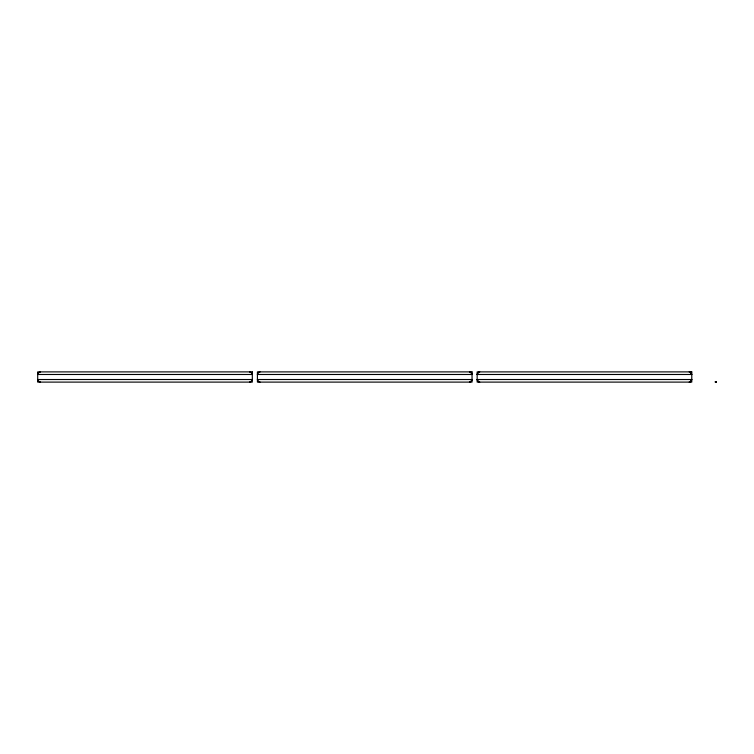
<?xml version="1.0" encoding="UTF-8"?>
<svg xmlns="http://www.w3.org/2000/svg" width="754" height="754" viewBox="0 0 754 754"><rect width="100%" height="100%" fill="white"/><g stroke="black" fill="none" stroke-linecap="round" stroke-linejoin="round"><path stroke-width="1.13" d="M715.461 381.797L716.3 382.071L715.244 381.797A17.7 17.389 0 0 1 715.753 381.816A17.7 17.389 0 0 1 716.262 381.816L715.565 382.071M252.27 380.025L252.317 379.516L37.7 379.516L38.134 380.959M471.608 373.041L472.042 374.484L257.425 374.484L257.482 373.975M38.134 373.041L37.7 374.484L252.317 374.484L252.27 373.975M471.608 380.959L472.042 379.516L257.425 379.516L257.482 380.025M477.593 373.041L477.159 374.484L691.776 374.484L691.013 372.646M252.317 379.516L251.346 380.959M257.425 374.484L258.396 373.041M38.671 373.041L38.02 374.238M471.071 380.959L471.721 379.762M478.13 373.041L477.159 374.484L477.8 374.012M690.805 380.959L691.776 379.516L477.159 379.516L477.593 380.959M691.013 381.354L691.776 379.516L691.126 379.988M39.642 372.09L40.292 371.892L39.302 372.09M259.367 372.09L260.017 371.892L259.027 372.09M250.375 381.91L249.725 382.108L250.724 381.91M479.101 372.09L479.742 371.892L478.752 372.09M470.1 381.91L469.459 382.108L470.449 381.91M689.835 381.91L689.184 382.108L690.174 381.91M716.093 382.071L716.262 382.071A20.726 20.358 0 0 1 715.753 382.089L715.8 381.797M715.932 381.826L715.753 381.835A20.726 20.32 0 0 1 716.3 381.844L716.196 381.797M715.753 382.108L715.207 382.071M690.174 372.09L689.184 371.892L689.835 372.09M470.449 372.09L469.459 371.892L470.1 372.09M478.752 381.91L479.742 382.108L479.101 381.91M250.724 372.09L249.725 371.892L250.375 372.09M259.027 381.91L260.017 382.108L259.367 381.91M39.302 381.91L40.292 382.108L39.642 381.91M691.126 374.012L691.776 374.484L690.805 373.041M477.8 379.988L477.159 379.516L478.13 380.959M471.721 374.238L471.071 373.041M38.02 379.762L38.671 380.959M258.396 380.959L257.425 379.516M251.346 373.041L252.317 374.484M252.317 371.892L37.7 371.892L37.7 382.108L252.317 382.108L252.317 371.892M472.042 371.892L257.425 371.892L257.425 382.108L472.042 382.108L472.042 371.892M691.776 371.892L477.159 371.892L477.159 382.108L691.776 382.108L691.776 371.892"/></g></svg>
